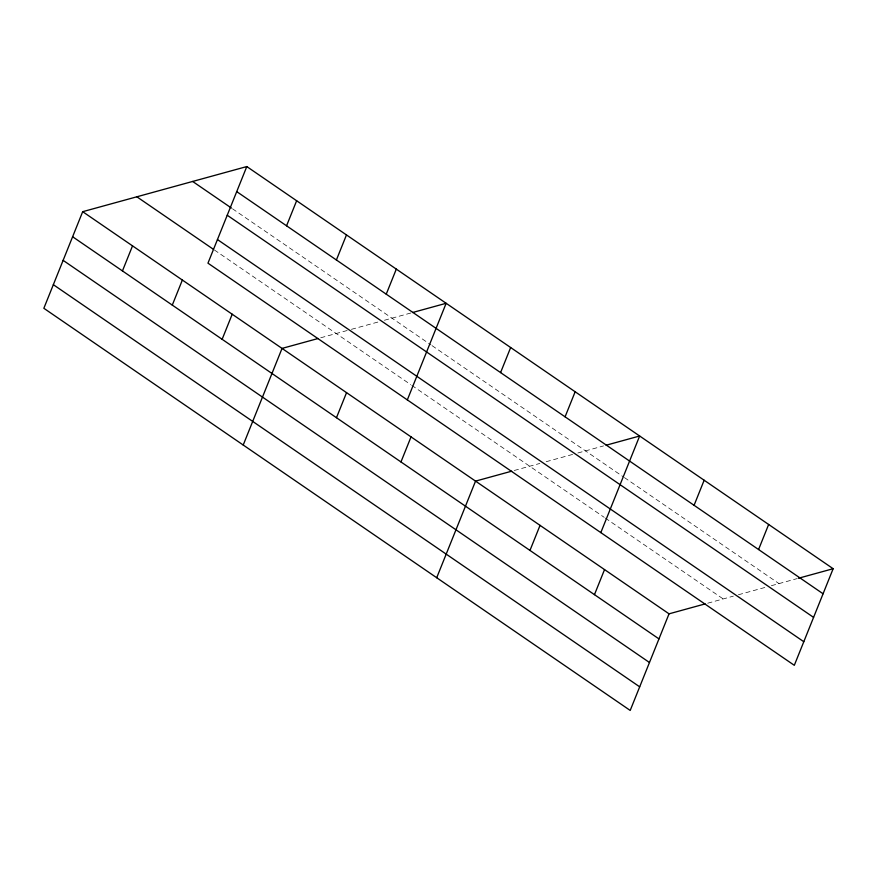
<?xml version="1.0" encoding="UTF-8"?>
<svg xmlns="http://www.w3.org/2000/svg" width="877" height="877" viewBox="0 0 877 877"><rect width="100%" height="100%" fill="white"/><g stroke="black" fill="none" stroke-linecap="round" stroke-linejoin="round"><path stroke-width="0.66" stroke-dasharray="4.38 3.29" d="M320.73 337.777L350.153 329.686M351.425 329.335L379.313 321.673M384.389 320.269L411.346 312.859M514.229 470.489L539.848 463.44M546.185 461.697L572.813 454.374M577.888 452.981L603.551 445.922M707.728 603.201L733.336 596.152M738.412 594.759L766.312 587.086M771.387 585.693L797.05 578.634M232.515 208.792L430.925 344.88M432.032 345.637L623.306 476.825M624.424 477.581L778.995 583.6M214.372 249.967L410.71 384.619M411.817 385.387L604.209 517.331M605.316 518.099L723.196 598.947"/><path stroke-width="1.32" d="M246.799 166.564L207.959 263.166L794.31 665.314L833.15 568.713L246.799 166.564L82.69 211.686L43.85 308.287L630.201 710.436L669.041 613.834L705.141 603.902M122.451 270.927L132.526 245.867M172.287 305.108L182.361 280.048M222.133 339.3L232.208 314.229M286.56 225.806L296.634 200.745M243.214 445.023L282.043 348.41L318.154 338.489M336.395 259.987L346.481 234.926M336.472 417.715L346.547 392.655M386.242 294.168L396.316 269.107M407.323 399.901L446.152 303.289L412.628 312.508M400.964 461.949L411.039 436.889M500.581 372.593L510.655 347.522M436.702 577.735L475.542 481.122L511.653 471.201M565.084 416.827L575.159 391.767M529.971 550.427L540.046 525.356M600.822 532.613L639.651 436.001L606.128 445.22M594.463 594.661L604.538 569.601M694.08 505.305L704.154 480.234M758.572 549.539L768.647 524.468M798.333 578.283L833.15 568.713M236.724 191.625L823.075 593.773M192.644 181.451L231.407 208.035M227.231 215.238L813.582 617.386M217.452 239.553L803.803 641.712M136.845 196.788L213.264 249.211M82.69 211.686L669.041 613.834M72.616 236.746L658.967 638.894M63.122 260.359L649.473 662.508M53.344 284.685L639.695 686.834"/></g></svg>
